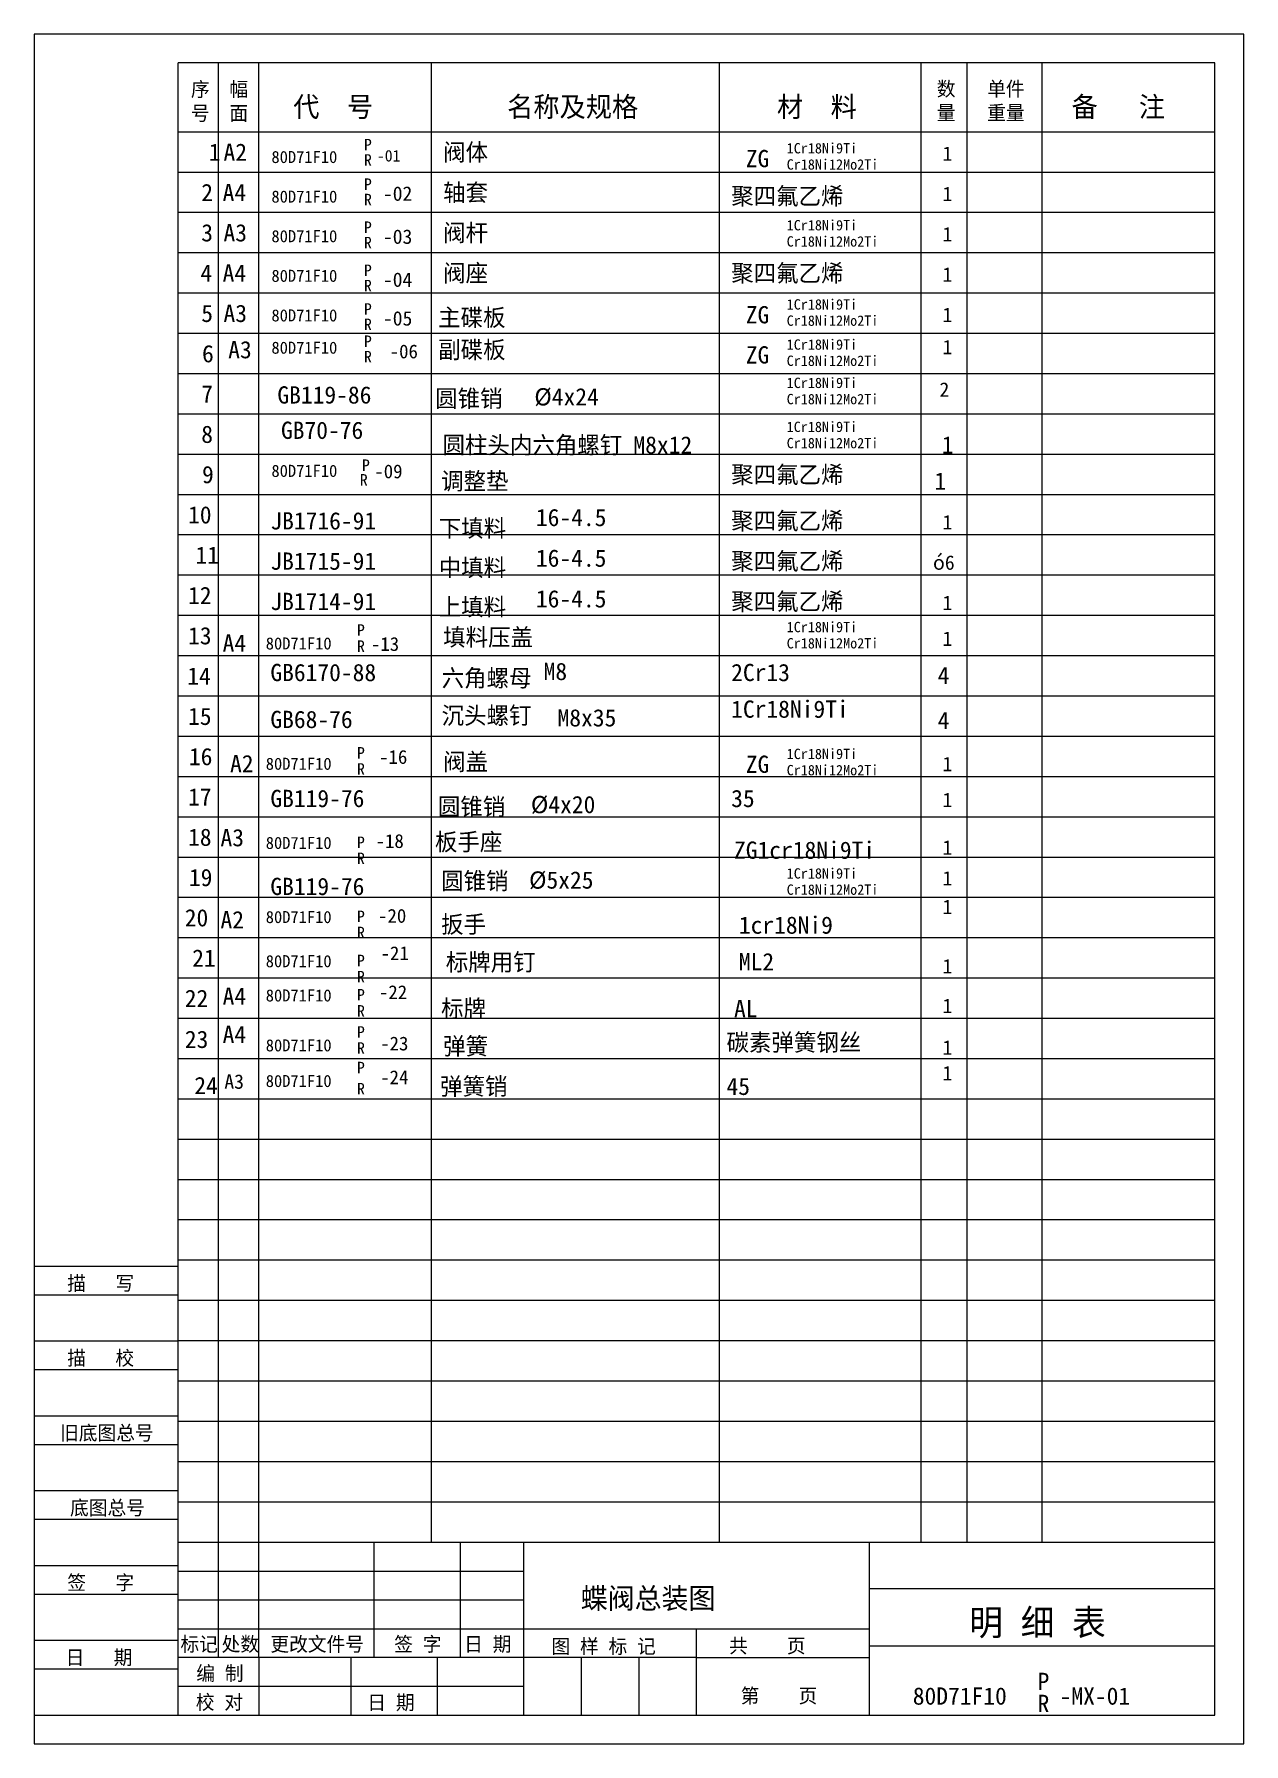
# Model space of a CAD drawing. Header units: metres. Extents: x 0 to 210, y 0 to 297.
import ezdxf

# ---------------------------------------------------------------- set-up
doc = ezdxf.new("R2010")
doc.units = ezdxf.units.M
for name, color, linetype in [('D', 1, 'Continuous'), ('FL', 5, 'Continuous'), ('T', 7, 'Continuous'), ('TL', 4, 'Continuous')]:
    doc.layers.add(name, color=color, linetype=linetype)

# ---------------------------------------------------------------- blocks, each defined once
blk = doc.blocks.new('MXBDT')
at = {"layer": 'FL'}
for p, q in [((0, 297), (0, 0)), ((210, 297), (0, 297)), ((210, 0), (210, 297)), ((205, 273), (25, 273)), ((205, 266), (25, 266)), ((205, 259), (25, 259)), ((205, 252), (25, 252)), ((205, 245), (25, 245)), ((205, 238), (25, 238)), ((205, 231), (25, 231)), ((205, 224), (25, 224)), ((205, 217), (25, 217)), ((205, 210), (25, 210)), ((205, 203), (25, 203)), ((205, 196), (25, 196)), ((205, 189), (25, 189)), ((205, 182), (25, 182)), ((205, 175), (25, 175)), ((205, 168), (25, 168)), ((205, 161), (25, 161)), ((205, 154), (25, 154)), ((205, 147), (25, 147)), ((205, 140), (25, 140)), ((205, 133), (25, 133)), ((205, 126), (25, 126)), ((205, 119), (25, 119)), ((205, 112), (25, 112)), ((205, 105), (25, 105)), ((205, 98), (25, 98)), ((205, 91), (25, 91)), ((205, 84), (25, 84)), ((0, 78), (25, 78)), ((205, 77), (25, 77)), ((0, 70), (25, 70)), ((205, 70), (25, 70)), ((0, 65), (25, 65)), ((205, 63), (25, 63)), ((0, 57), (25, 57)), ((205, 56), (25, 56)), ((0, 52), (25, 52)), ((205, 49), (25, 49)), ((0, 44), (25, 44)), ((205, 42), (25, 42)), ((0, 39), (25, 39)), ((0, 31), (25, 31)), ((25, 30), (85, 30)), ((0, 26), (25, 26)), ((25, 25), (85, 25)), ((0, 18), (25, 18)), ((25, 20), (85, 20)), ((39, 15), (39, 5)), ((70, 5), (70, 15)), ((115, 15), (145, 15)), ((0, 13), (25, 13)), ((25, 10), (85, 10)), ((0, 0), (210, 0))]:
    blk.add_line(p, q, dxfattribs=at)
at = {"layer": 'TL'}
for p, q in [((25, 5), (25, 292)), ((205, 292), (25, 292)), ((32, 35), (32, 292)), ((39, 35), (39, 292)), ((69, 35), (69, 292)), ((119, 35), (119, 292)), ((154, 35), (154, 292)), ((162, 35), (162, 292)), ((175, 35), (175, 292)), ((205, 5), (205, 292)), ((205, 280), (25, 280)), ((0, 83), (25, 83)), ((205, 35), (25, 35)), ((32, 15), (32, 35)), ((39, 15), (39, 35)), ((59, 15), (59, 35)), ((74, 15), (74, 35)), ((85, 5), (85, 35)), ((145, 5), (145, 35)), ((145, 27), (205, 27)), ((85, 20), (145, 20)), ((115, 5), (115, 20)), ((115, 15), (25, 15)), ((55, 5), (55, 15)), ((95, 5), (95, 15)), ((105, 5), (105, 15)), ((145, 17), (205, 17)), ((0, 5), (205, 5))]:
    blk.add_line(p, q, dxfattribs=at)
at = {"layer": 'T'}
for s, height, p in [('序', 2.5, (27.21, 286.18)), ('幅', 2.5, (33.9, 286.21)), ('数', 2.5, (156.7, 286.26)), ('单件', 2.5, (165.45, 286.26)), ('代  号', 3.5, (44.97, 282.64)), ('名称及规格', 3.5, (82.11, 282.64)), ('材  料', 3.5, (128.96, 282.64)), ('备   注', 3.5, (180.09, 282.64)), ('号', 2.5, (27.21, 282.02)), ('面', 2.5, (33.9, 282.04)), ('量', 2.5, (156.7, 282.09)), ('重量', 2.5, (165.45, 282.09)), ('描   写', 2.5, (5.74, 78.76)), ('描   校', 2.5, (5.74, 65.76)), ('旧底图总号', 2.5, (4.49, 52.76)), ('底图总号', 2.5, (6.22, 39.76)), ('签   字', 2.5, (5.74, 26.76)), ('明 细 表', 4.5, (162.36, 18.84)), ('标记', 2.5, (25.39, 16.07)), ('处数', 2.5, (32.54, 16.07)), ('更改文件号', 2.5, (41.01, 16.07)), ('签 字', 2.5, (62.5, 16.07)), ('日 期', 2.5, (74.64, 16.07)), ('图 样 标 记', 2.5, (89.81, 15.68)), (' 共    页', 2.5, (118.92, 15.79)), ('日   期', 2.5, (5.45, 13.76)), ('编 制', 2.5, (28.14, 10.99)), ('第    页', 2.5, (122.65, 7.1)), ('校 对', 2.5, (28.05, 5.99)), ('日 期', 2.5, (57.84, 5.93))]:
    blk.add_text(s, height=height, dxfattribs=at).set_placement(p)

msp = doc.modelspace()

# ---------------------------------------------------------------- block references
at = {"layer": 'T'}
msp.add_blockref('MXBDT', (0, 0), dxfattribs=at)

# ---------------------------------------------------------------- texts
at = {"layer": 'D'}
for s, height, p in [('1', 3, (30.29, 275)), ('A2', 3, (32.86, 275)), ('80D71F10', 2.1, (41.19, 274.62)), ('P', 2, (57.25, 276.82)), ('-01', 2, (59.5, 274.88)), ('阀体', 3, (71, 275)), ('ZG', 3, (123.54, 273.89)), ('1Cr18Ni9Ti', 1.8, (130.64, 276.29)), ('1', 2.5, (157.7, 275)), ('R', 2, (57.25, 274.15)), ('Cr18Ni12Mo2Ti', 1.8, (130.64, 273.47)), ('2', 3, (29, 268)), ('A4', 3, (32.71, 268)), ('P', 2, (57.25, 269.95)), ('-02', 2.5, (60.54, 268.06)), ('轴套', 3, (71, 268)), ('聚四氟乙烯', 3, (121, 267.38)), ('1', 2.5, (157.7, 268)), ('80D71F10', 2.1, (41.19, 267.74)), ('R', 2, (57.25, 267.27)), ('P', 2, (57.25, 262.47)), ('阀杆', 3, (71, 261)), ('1Cr18Ni9Ti', 1.8, (130.64, 262.92)), ('3', 3, (29, 261)), ('A3', 3, (32.86, 261)), ('80D71F10', 2.1, (41.19, 260.86)), ('R', 2, (57.25, 259.79)), ('-03', 2.5, (60.54, 260.58)), ('Cr18Ni12Mo2Ti', 1.8, (130.64, 260.1)), ('1', 2.5, (157.7, 261)), ('4', 3, (28.86, 254)), ('A4', 3, (32.71, 254)), ('80D71F10', 2.1, (41.19, 253.98)), ('P', 2, (57.25, 254.99)), ('-04', 2.5, (60.54, 253.11)), ('阀座', 3, (71, 254)), ('聚四氟乙烯', 3, (121, 254)), ('1', 2.5, (157.7, 254)), ('R', 2, (57.25, 252.32)), ('5', 3, (29, 247)), ('A3', 3, (32.86, 247)), ('P', 2, (57.25, 248.26)), ('主碟板', 3, (70.13, 246.29)), ('ZG', 3, (123.54, 246.76)), ('1Cr18Ni9Ti', 1.8, (130.64, 249.16)), ('80D71F10', 2.1, (41.19, 247.1)), ('R', 2, (57.25, 245.59)), ('-05', 2.5, (60.54, 246.38)), ('Cr18Ni12Mo2Ti', 1.8, (130.64, 246.34)), ('1', 2.5, (157.7, 247)), ('A3', 3, (33.68, 240.69)), ('80D71F10', 2.1, (41.19, 241.49)), ('P', 2, (57.25, 242.66)), ('副碟板', 3, (70.13, 240.69)), ('1Cr18Ni9Ti', 1.8, (130.64, 242.19)), ('1', 2.5, (157.7, 241.39)), ('6', 3, (29.14, 240)), ('R', 2, (57.25, 239.98)), ('-06', 2.4, (61.72, 240.69)), ('ZG', 3, (123.54, 239.79)), ('Cr18Ni12Mo2Ti', 1.8, (130.64, 239.37)), ('7', 3, (29, 233)), ('GB119-86', 3, (42.22, 232.83)), ('圆锥销', 3, (69.61, 232.21)), ('%%c4x24', 3, (86.83, 232.51)), ('1Cr18Ni9Ti', 1.8, (130.64, 235.53)), ('2', 2.5, (157.17, 234.01)), ('Cr18Ni12Mo2Ti', 1.8, (130.64, 232.71)), ('8', 3, (29, 226)), ('GB70-76', 3, (42.84, 226.69)), ('1Cr18Ni9Ti', 1.8, (130.64, 227.89)), ('圆柱头内六角螺钉', 3, (70.89, 224.14)), ('M8x12', 3, (104.03, 224.14)), ('Cr18Ni12Mo2Ti', 1.8, (130.64, 225.07)), ('1', 3, (157.57, 224.14)), ('P', 2, (56.91, 221.13)), ('9', 3, (29.14, 219)), ('80D71F10', 2.1, (41.19, 220.09)), ('R', 2, (56.54, 218.58)), ('-09', 2.4, (59.05, 219.85)), ('调整垫', 3, (70.64, 217.87)), ('聚四氟乙烯', 3, (121, 218.99)), ('1', 3, (156.3, 217.87)), ('10', 3, (26.71, 212)), ('JB1716-91', 3, (41, 210.96)), ('16-4.5', 3, (87.1, 211.54)), ('聚四氟乙烯', 3, (121, 210.96)), ('下填料', 3, (70.23, 209.67)), ('1', 2.5, (157.7, 210.96)), ('11', 3, (28, 205)), ('JB1715-91', 3, (41, 203.96)), ('中填料', 3, (70.23, 202.83)), ('16-4.5', 3, (87.1, 204.48)), ('聚四氟乙烯', 3, (121, 203.96)), ('%%2436', 2.5, (156.04, 203.96)), ('12', 3, (26.71, 198)), ('JB1714-91', 3, (41, 196.96)), ('上填料', 3, (70.23, 196)), ('16-4.5', 3, (87.1, 197.41)), ('聚四氟乙烯', 3, (121, 196.96)), ('1', 2.5, (157.7, 196.96)), ('13', 3, (26.71, 191)), ('P', 2, (56.04, 192.49)), ('填料压盖', 3, (71, 190.74)), ('1Cr18Ni9Ti', 1.8, (130.64, 193.11)), ('1', 2.5, (157.7, 190.74)), ('A4', 3, (32.71, 189.72)), ('80D71F10', 2.1, (40.2, 190.11)), ('R', 2, (56.04, 189.69)), ('-13', 2.4, (58.46, 189.86)), ('Cr18Ni12Mo2Ti', 1.8, (130.64, 190.29)), ('GB6170-88', 3, (41, 184.61)), ('M8', 3, (88.44, 184.8)), ('2Cr13', 3, (121, 184.61)), ('14', 3, (26.57, 184)), ('六角螺母', 3, (70.73, 183.65)), ('4', 3, (156.85, 184.11)), ('1Cr18Ni9Ti', 3, (121, 178.25)), ('15', 3, (26.71, 177)), ('GB68-76', 3, (41, 176.46)), ('沉头螺钉', 3, (70.73, 177.15)), ('M8x35', 3, (90.86, 176.74)), ('4', 3, (156.85, 176.27)), ('16', 3, (26.86, 170)), ('P', 2, (56.04, 171.16)), ('-16', 2.4, (59.88, 170.24)), ('阀盖', 3, (71, 169.1)), ('1Cr18Ni9Ti', 1.8, (130.64, 171.07)), ('A2', 3, (34, 168.78)), ('80D71F10', 2.1, (40.2, 169.21)), ('R', 2, (56.04, 168.36)), ('ZG', 3, (123.54, 168.67)), ('Cr18Ni12Mo2Ti', 1.8, (130.64, 168.25)), ('1', 2.5, (157.7, 168.97)), ('17', 3, (26.71, 163)), ('GB119-76', 3, (41, 162.73)), ('圆锥销', 3, (70.08, 161.3)), ('%%c4x20', 3, (86.23, 161.67)), ('35', 3, (121, 162.73)), ('1', 2.5, (157.7, 162.73)), ('18', 3, (26.71, 156)), ('A3', 3, (32.34, 155.92)), ('80D71F10', 2.1, (40.2, 155.46)), ('P', 2, (56.04, 155.62)), ('-18', 2.4, (59.27, 155.63)), ('板手座', 3, (69.57, 155.18)), ('R', 2, (56.04, 152.82)), ('ZG1cr18Ni9Ti', 3, (121.5, 153.75)), ('1', 2.5, (157.7, 154.46)), ('19', 3, (26.86, 149)), ('圆锥销', 3, (70.64, 148.4)), ('%%c5x25', 3, (85.91, 148.56)), ('1Cr18Ni9Ti', 1.8, (130.64, 150.31)), ('1', 2.5, (157.7, 149.11)), ('GB119-76', 3, (41, 147.45)), ('Cr18Ni12Mo2Ti', 1.8, (130.64, 147.49)), ('1', 2.5, (157.7, 144.15)), ('20', 3, (26.14, 142)), ('A2', 3, (32.34, 141.67)), ('80D71F10', 2.1, (40.2, 142.58)), ('P', 2, (56.04, 142.75)), ('-20', 2.4, (59.7, 142.64)), ('扳手', 3, (70.64, 140.87)), ('1cr18Ni9', 3, (122.34, 140.73)), ('R', 2, (56.04, 139.94)), ('21', 3, (27.43, 135)), ('80D71F10', 2.1, (40.2, 134.91)), ('P', 2, (56.04, 135.08)), ('-21', 2.4, (60.13, 136.14)), ('标牌用钉', 3, (71.45, 134.3)), ('ML2', 3, (122.34, 134.37)), ('R', 2, (56.04, 132.27)), ('1', 2.5, (157.7, 133.83)), ('22', 3, (26.14, 128)), ('A4', 3, (32.71, 128.38)), ('80D71F10', 2.1, (40.2, 128.96)), ('P', 2, (56.04, 129.13)), ('-22', 2.4, (59.85, 129.37)), ('R', 2, (56.04, 126.32)), ('标牌', 3, (70.64, 126.23)), ('AL', 3, (121.5, 126.23)), ('1', 2.5, (157.7, 126.95)), ('A4', 3, (32.71, 121.75)), ('23', 3, (26.15, 120.88)), ('80D71F10', 2.1, (40.2, 120.29)), ('R', 2, (56.04, 119.87)), ('P', 2, (56.04, 122.67)), ('-23', 2.4, (60.07, 120.46)), ('弹簧', 3, (71, 119.71)), ('碳素弹簧钢丝', 3, (120.19, 120.36)), ('1', 2.5, (157.7, 119.71)), ('A3', 2.5, (33.01, 113.79)), ('80D71F10', 2.1, (40.2, 114.1)), ('P', 2, (56.04, 116.48)), ('-24', 2.4, (60.07, 114.59)), ('弹簧销', 3, (70.47, 112.72)), ('1', 2.5, (157.7, 115.26)), ('24', 3, (27.8, 112.86)), ('R', 2, (56.04, 112.81)), ('45', 3, (120.19, 112.72)), ('蝶阀总装图', 3.6, (94.88, 23.49)), ('P', 3, (174.2, 9.35)), ('80D71F10', 3, (152.53, 6.8)), ('-MX-01', 3, (178.03, 6.8)), ('R', 3, (174.2, 5.52))]:
    msp.add_text(s, height=height, dxfattribs=at).set_placement(p)

doc.saveas('drawing.dxf')
